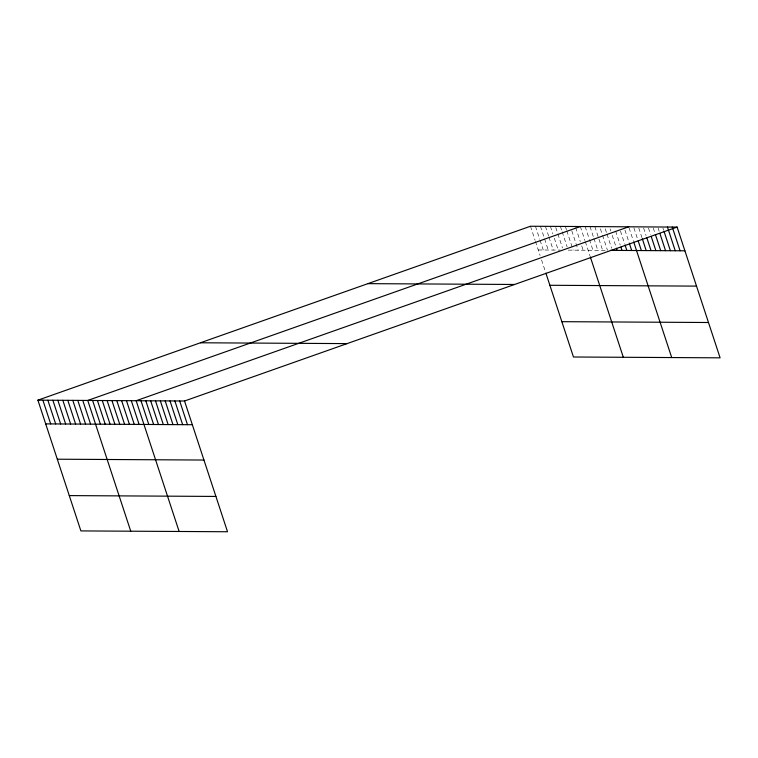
<?xml version="1.0" encoding="UTF-8"?>
<svg xmlns="http://www.w3.org/2000/svg" width="758" height="758" viewBox="0 0 758 758"><rect width="100%" height="100%" fill="white"/><g stroke="black" fill="none" stroke-linecap="round" stroke-linejoin="round"><path stroke-width="0.57" stroke-dasharray="3.79 2.84" d="M538.275 249.969L560.209 250.093M568.187 250.14L605.547 250.348M662.947 228.082L663.657 230.233M658.115 228.054L659.176 231.285M653.273 228.025L655.045 233.417M648.431 227.997L650.563 234.468M643.589 227.969L646.072 235.511M638.757 227.94L641.941 237.642M633.915 227.912L637.81 239.774M629.074 227.883L633.328 240.826M624.943 230.015L629.197 242.948M620.461 231.067L624.715 244M615.619 231.038L620.234 245.052M610.076 228.85L610.787 231.01M612.199 235.321L616.102 247.184M605.235 228.821L606.656 233.142M607.006 234.213L611.611 248.236M600.393 228.802L602.165 234.184M602.525 235.264L607.49 250.358M594.85 226.614L602.648 250.329M590.008 226.585L593.552 237.368M593.912 238.448L597.806 250.301M585.167 226.557L589.07 238.419M589.421 239.5L592.964 250.273M580.334 226.528L584.939 240.551M585.29 241.622L589.942 255.768M575.701 227.58L580.306 241.594M581.727 245.905L583.148 250.225M571.778 230.792L578.155 250.197M565.373 226.443L566.434 229.683M566.795 230.764L573.171 250.168M560.389 226.415L561.811 230.735M562.161 231.806L567.126 246.9M555.756 227.466L557.528 232.858M557.888 233.938L562.493 247.951M550.422 226.358L552.895 233.909M554.316 238.22L558.22 250.083M545.428 226.329L548.621 236.032M548.972 237.112L553.226 250.055M540.445 226.301L548.242 250.026M535.461 226.272L539.715 239.215M540.066 240.295L543.259 249.998M530.477 226.244L535.082 240.267M535.442 241.338L540.084 255.484M541.544 259.899L545.533 272.037"/><path stroke-width="1.14" d="M37.9 400.167L184.535 401.001L227.523 531.756L80.888 530.913L37.9 400.167L530.477 226.244L677.112 227.087L720.1 357.833L573.465 356.999L545.893 273.145M580.334 226.528L87.757 400.451L130.746 531.197M628.723 226.803L136.146 400.726L179.134 531.481M184.535 401.001L677.112 227.087M610.389 250.377L684.91 250.803M367.924 283.644L514.559 284.477M549.882 285.283L696.526 286.117M561.849 321.676L708.484 322.51M200.453 342.777L347.088 343.611M45.698 423.883L192.333 424.717M57.314 459.206L203.949 460.04M69.272 495.599L215.916 496.433M672.27 227.059L680.068 250.775M667.438 227.03L675.236 250.746M664.008 231.313L670.394 250.718M659.886 233.445L665.552 250.69M655.395 234.487L660.711 250.661M651.264 236.619L655.878 250.633M646.782 237.671L651.037 250.604M642.301 238.723L646.195 250.576M638.17 240.855L641.363 250.557M633.688 241.897L671.711 357.558M629.557 244.029L631.679 250.5M625.066 245.08L626.838 250.472M620.935 247.212L622.005 250.443M616.453 248.254L617.164 250.415M590.311 256.877L623.322 357.283M179.693 400.973L187.491 424.698M174.861 400.944L182.659 424.669M170.019 400.916L177.817 424.641M165.178 400.897L172.976 424.613M160.345 400.868L168.143 424.584M155.504 400.84L163.302 424.556M150.662 400.811L158.46 424.527M145.82 400.783L153.618 424.499M140.988 400.755L148.786 424.471M131.305 400.698L139.102 424.414M126.472 400.669L134.27 424.395M121.631 400.641L129.428 424.366M116.789 400.612L124.587 424.338M111.947 400.594L119.745 424.309M107.115 400.565L114.913 424.281M102.273 400.537L110.071 424.253M97.431 400.508L105.229 424.224M92.599 400.48L100.397 424.196M82.774 400.423L90.572 424.139M77.79 400.395L85.588 424.11M72.796 400.366L80.594 424.082M67.813 400.338L75.611 424.054M62.829 400.309L70.627 424.025M57.845 400.281L65.643 423.997M52.861 400.252L60.659 423.968M47.868 400.224L55.666 423.94M42.884 400.196L50.682 423.911"/></g></svg>
